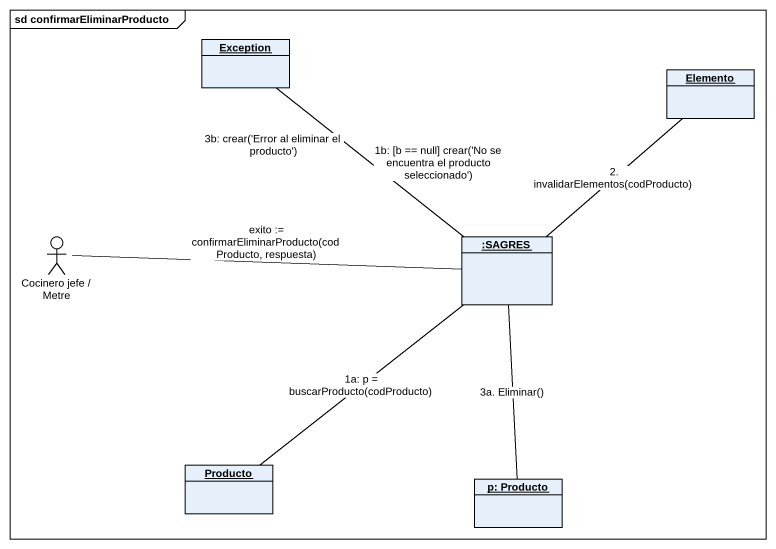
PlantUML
@startuml
mainframe sd confirmarEliminarProducto
allowmixing
hide circle
hide empty members
object "Exception" as Exception_
object Elemento
actor "Cocinero jefe / Metre" as Cocinero_jefe_Metre
object ":SAGRES" as SAGRES
object Producto
object "p: Producto" as p_Producto
Cocinero_jefe_Metre -right- SAGRES : exito := confirmarEliminarProducto(codProducto, respuesta)
SAGRES -up- Exception_ : 1b: [b == null] crear('No se encuentra el producto seleccionado')
SAGRES -up- Exception_ : 3b: crear('Error al eliminar el producto')
SAGRES -up- Elemento : 2. invalidarElementos(codProducto)
SAGRES -- Producto : 1a: p = buscarProducto(codProducto)
SAGRES -- p_Producto : 3a. Eliminar()
@enduml
